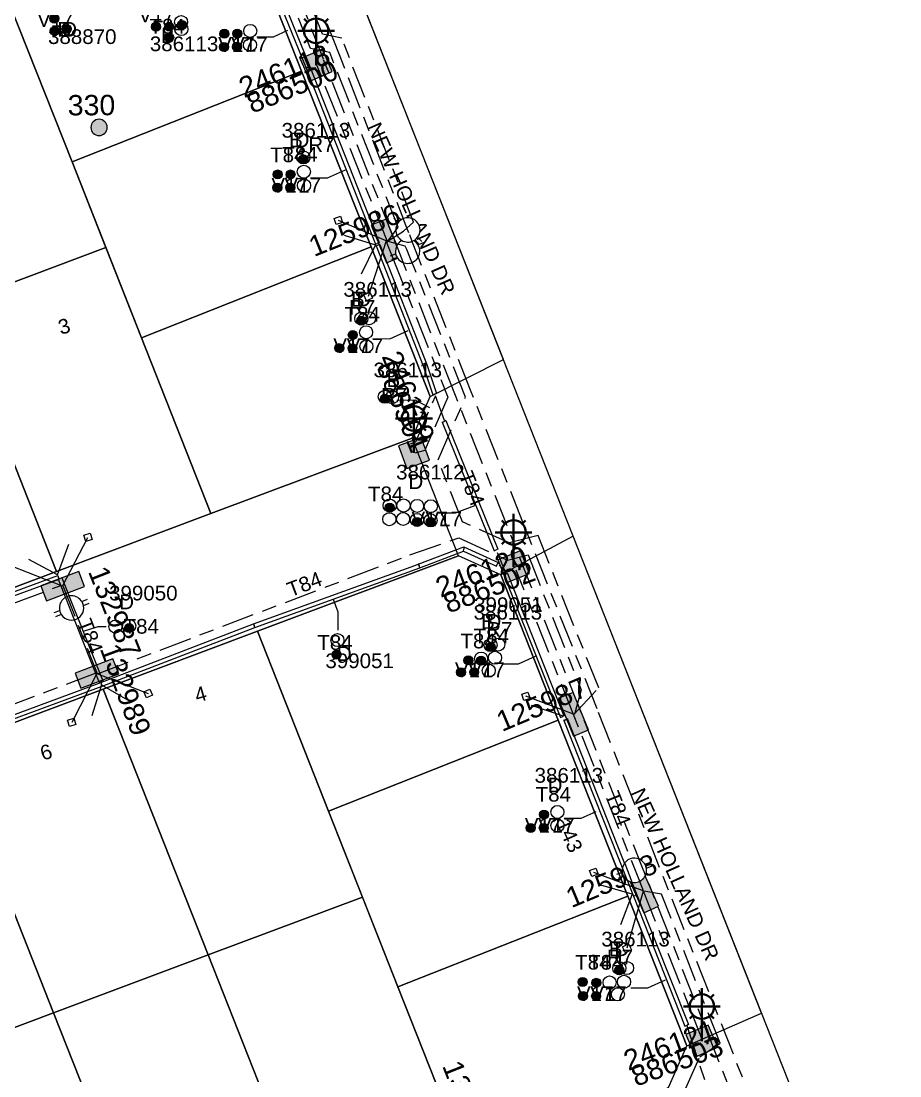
# Model space of a CAD drawing. Header units: metres. Extents: x 308616 to 310825, y 6264327 to 6267194.
# Drawn here: x 309778.8 to 309886.4, y 6266461.2 to 6266590.4 of the extents above; entities that cross this region are included whole.
import ezdxf
from ezdxf.enums import TextEntityAlignment as Align

# ---------------------------------------------------------------- set-up
doc = ezdxf.new("R2010")
doc.units = ezdxf.units.M
doc.linetypes.add('Cable Exist UG', pattern=[8.2, 4, -1.2, 1.8, -1.2])
doc.layers.get('0').update_dxf_attribs({"color": 6})
for name, color, linetype in [('_User Miscellaneous9', 7, 'Continuous'), ('Duct_SP_EXT', 7, 'Continuous'), ('Equip_LV_EXT', 7, 'Continuous'), ('Equip_SP_SL_EXT', 7, 'Continuous'), ('Mains_HV_EXT', 7, 'Continuous'), ('Mains_LV_EXT', 7, 'Continuous'), ('Mains_LV_SL_EXT', 7, 'Continuous'), ('Services_SP_EXT', 7, 'Continuous'), ('SupportsOH_SP_TR_HV_LV_SL_EXT', 7, 'Continuous'), ('SupportsUG_SP_LV_EXT', 7, 'Continuous'), ('SupportsUG_SP_LV_SL_EXT', 7, 'Continuous'), ('Trench_SP_EXT', 7, 'Continuous')]:
    doc.layers.add(name, color=color, linetype=linetype)
doc.layers.add('Cadastre Land Parcels_SP_EXT', color=7, linetype='Continuous', lineweight=5)
doc.layers.add('Cadastre Roads_SP_EXT', color=7, linetype='Continuous', lineweight=5)
doc.styles.add('COLUMN_LABEL', font='arial.ttf')
doc.styles.add('iecARIAL', font='arial.ttf', dxfattribs={"height": 2})
doc.styles.add('POLE_LABEL', font='arial.ttf')
doc.styles.get("Standard").update_dxf_attribs({"font": 'arial.ttf'})

# ---------------------------------------------------------------- blocks, each defined once
blk = doc.blocks.new('COLUMN_EXT')
blk.add_hatch(color=256).paths.add_polyline_path([(-1.49, 1.48), (-1.49, -1.49), (1.48, -1.49), (1.48, 1.48)])
blk.add_lwpolyline([(-1.49, -1.49), (1.48, -1.49), (1.48, 1.48), (-1.49, 1.48)], close=True)
for tag, height, style, flags, p in [('ASSET_NUM', 2.5, 'COLUMN_LABEL', 8, (2, 2)), ('STRUCTURE_PLANT_NUMBER', 0.2, 'POLE_LABEL', 9, (1.81, 0.03)), ('STREET_CODE', 0.2, 'COLUMN_LABEL', 9, (1.81, -0.2))]:
    blk.add_attdef(tag, text='', height=height, dxfattribs=dict(style=style, flags=flags)).set_placement(p, align=Align.MIDDLE_LEFT)
at = {"flags": 9}
for tag, p in [('COLUMN_TYPE', (1.81, -0.4)), ('OWNED_BY', (1.81, -0.6)), ('STATE', (1.81, -0.8)), ('USAGE', (1.81, -1)), ('LEGEND', (1.81, -1.2)), ('STREETNAME', (1.81, -1.6)), ('SUBURB', (1.81, -1.8)), ('LOCATION', (1.81, -1.4)), ('NOTES', (1.81, -2))]:
    blk.add_attdef(tag, text='', height=0.2, dxfattribs=at).set_placement(p, align=Align.MIDDLE_LEFT)
at = {"flags": 1}
blk.add_attdef('Z', (1.81, -2.35), '', height=0.2, dxfattribs=at)
blk = doc.blocks.new('PILLAR_EXT')
blk.add_hatch(color=256).paths.add_polyline_path([(-2.475, 0.99), (-2.475, -0.99), (2.475, -0.99), (2.475, 0.99)])
blk.add_lwpolyline([(-2.475, -0.99), (2.475, -0.99), (2.475, 0.99), (-2.475, 0.99)], close=True)
at = {"style": 'iecARIAL', "flags": 8}
blk.add_attdef('ASSET_NUM', (1.5, 3.5), '', height=2.5, dxfattribs=at)
for tag, p, flags in [('OWNED_BY', (0, -0.2), 9), ('STATE', (0, -0.4), 9), ('SUPPORT_TYPE', (0, -0.6), 9), ('USAGE', (0, -0.8), 9), ('LEGEND', (0, -1), 9), ('LOCATION', (0, -1.2), 9), ('NOTES', (0, -1.4), 9), ('STREETNAME', (0, -1.8), 9), ('SUBURB', (0, -2), 1), ('PARENT', (0, -1.6), 9)]:
    blk.add_attdef(tag, p, '', height=0.2, dxfattribs=dict(flags=flags))
blk = doc.blocks.new('DUCT_EXT')
blk.add_circle((0, 0.8), 0.8)
at = {"flags": 1}
blk.add_attdef('Z', (0, 0), '', height=0.2, dxfattribs=at)
at = {"flags": 9}
for tag, p in [('DUCT_CODE', (0, 0)), ('XSECT_TYPE', (0, -0.2)), ('STATE', (0, -0.6)), ('FB_REFERENCE', (0, -0.4)), ('NOTES', (0, -0.8))]:
    blk.add_attdef(tag, text='', height=0.2, dxfattribs=at).set_placement(p, align=Align.MIDDLE_LEFT)
blk = doc.blocks.new('SL_LANTERN_EXT')
at = {"lineweight": 40}
for p, q in [((0, 1.97), (0, 6.47)), ((-1.46, 5.68), (-1.06, 5.28)), ((1.46, 5.68), (1.06, 5.28)), ((-2.25, 4.22), (2.25, 4.22)), ((-1.46, 2.76), (-1.06, 3.16)), ((0, 0), (0, 2.72)), ((1.46, 2.76), (1.06, 3.16))]:
    blk.add_line(p, q, dxfattribs=at)
blk.add_circle((0, 4.22), 1.5, dxfattribs=at)
at = {"style": 'iecARIAL', "flags": 8}
blk.add_attdef('ASSET_NUM', (1.5, 1.5), '', height=2.5, dxfattribs=at)
for tag, p, height, flags in [('CONSTRUCTED_VOLTAGE', (0.98, -0.65), 0.2, 9), ('CONTROL_TYPE', (0.98, -0.85), 0.2, 9), ('LANTERN_PURPOSE', (0.98, -1.05), 0.2, 9), ('LANTERN_TYPE', (0.98, -1.25), 0.2, 9), ('NO_PHASES', (0.98, -1.45), 0.2, 9), ('LNUMBER', (2.18, -3.25), 2.5, 8), ('OPERATING_VOLTAGE', (0.98, -1.65), 0.2, 9), ('ORIENTATION', (0.98, -1.85), 0.2, 9), ('OWNED_BY', (0.98, -2.05), 0.2, 9), ('STATE', (0.98, -2.25), 0.2, 9), ('USAGE', (0.98, -2.45), 0.2, 9), ('CEXIST', (0.98, -2.65), 0.2, 9), ('CNEW', (0.98, -2.85), 0.2, 9), ('CNUMBER', (0.98, -3.05), 0.2, 9), ('CREMOVE', (0.98, -3.25), 0.2, 9), ('CREPLACE', (0.98, -3.45), 0.2, 9), ('LKINGHEIGHT', (0.98, -3.65), 0.2, 9), ('LBRACKET', (0.98, -3.85), 0.2, 9), ('LBRACKETVOCAB', (0.98, -4.05), 0.2, 9), ('LCATEGORY', (0.98, -4.25), 0.2, 9), ('LCHARGE1', (0.98, -4.45), 0.2, 9), ('LCHARGE1PERCENT', (0.98, -4.65), 0.2, 9), ('LCHARGE2', (0.98, -4.85), 0.2, 9), ('LCHARGE2PERCENT', (0.98, -5.05), 0.2, 9), ('LCHARGE3', (0.98, -5.25), 0.2, 9), ('LCHARGE3PERCENT', (0.98, -5.45), 0.2, 9), ('LEXIST', (0.98, -5.65), 0.2, 9), ('LLAMP', (0.98, -5.85), 0.2, 9), ('LLAMPVOCAB', (0.98, -6.05), 0.2, 9), ('LMAST', (0.98, -6.25), 0.2, 9), ('LMASTVOCAB', (0.98, -6.45), 0.2, 9), ('LNEW', (0.98, -6.65), 0.2, 9), ('LANTNUMBER', (0.98, -6.85), 0.2, 9), ('LOUTREACH', (0.98, -7.25), 0.2, 9), ('LOUTREACHVOCAB', (0.98, -7.45), 0.2, 9), ('LRATECODE', (0.98, -7.65), 0.2, 9), ('LREMOVE', (0.98, -7.85), 0.2, 9), ('LREPLACE', (0.98, -8.05), 0.2, 9), ('LTYPE', (0.98, -8.25), 0.2, 9), ('LTYPEVOCAB', (0.98, -8.45), 0.2, 9), ('LEGEND', (0.98, -8.65), 0.2, 9), ('LOCATION', (0.98, -8.85), 0.2, 9), ('NOTES', (0.98, -9.05), 0.2, 9), ('STREETNAME', (0.98, -9.25), 0.2, 9), ('SUBURB', (0.98, -9.45), 0.2, 1)]:
    blk.add_attdef(tag, p, '', height=height, dxfattribs=dict(flags=flags))
blk = doc.blocks.new('CCP_EXT')
at = {"flags": 9}
for tag, p in [('STATE', (0, -1.8)), ('LEGEND', (0, -1.4)), ('LIFE_SUPPORT', (0, -1.6)), ('NOTES', (0, -2))]:
    blk.add_attdef(tag, text='', height=0.2, dxfattribs=at).set_placement(p, align=Align.MIDDLE_LEFT)
blk.add_wipeout([(0, 0.57), (0.57, 0), (0, -0.57), (-0.57, 0)])
blk.add_lwpolyline([(-0.57, 0), (0, 0.57), (0.57, 0), (0, -0.57), (-0.57, 0)])
at = {"flags": 1}
blk.add_attdef('Z', (0, 0), '', height=0.2, dxfattribs=at)
at = {"flags": 9}
for tag, p in [('CCP_TYPE', (0, 0)), ('CONSTRUCTED_VOLTAGE', (0, -0.2)), ('OPERATING_VOLTAGE', (0, -0.6)), ('ORIENTATION', (0, -0.8)), ('OWNED_BY', (0, -1)), ('NO_PHASES', (0, -0.4)), ('USAGE', (0, -1.2))]:
    blk.add_attdef(tag, text='', height=0.2, dxfattribs=at).set_placement(p, align=Align.MIDDLE_LEFT)
blk = doc.blocks.new('POLE_EXT')
blk.add_hatch(color=256).paths.add_polyline_path([(-1, 0, 1), (1, 0, 1)])
blk.add_lwpolyline([(-1, 0, 1), (1, 0, 1)], format="xyb", close=True)
for tag, height, flags, p in [('pNumber', 2.5, 8, (-17.84, 2.07)), ('OWNED_BY', 0.2, 9, (1.35, -0.4)), ('SPECIAL_USE', 0.2, 9, (1.35, -0.8)), ('STATE', 0.2, 9, (1.35, -1)), ('PARENT', 0.2, 9, (1.35, -0.6)), ('USAGE', 0.2, 9, (1.35, -1.2)), ('cLV', 0.2, 9, (1.35, -1.4)), ('hDepth', 0.2, 9, (1.35, -1.6)), ('hDia', 0.2, 9, (1.35, -1.8)), ('cHV', 0.2, 9, (1.35, -2)), ('LBRACKET', 0.2, 9, (1.35, -2.2)), ('LExisting', 0.2, 9, (1.35, -2.4)), ('LANTNUMBER', 0.2, 9, (1.35, -2.6)), ('cLinedev', 0.2, 9, (1.35, -3.4)), ('pExisting', 0.2, 9, (1.35, -3.8)), ('LOther', 0.2, 9, (1.35, -2.8)), ('LRemove', 0.2, 9, (1.35, -3)), ('LEGEND', 0.2, 9, (1.35, -3.2)), ('LOCATION', 0.2, 9, (1.35, -3.6)), ('pFooting', 0.2, 9, (1.35, -4.4)), ('pNew', 0.2, 9, (1.35, -4.6)), ('pRelocate', 0.2, 9, (1.35, -5)), ('pRemove', 0.2, 9, (1.35, -5.2)), ('PFNUMBER', 0.2, 9, (1.35, -4)), ('NEWPFNUMBER', 0.2, 9, (1.35, -4.2)), ('pReplace', 0.2, 9, (1.35, -5.4)), ('pStay', 0.2, 9, (1.35, -5.6)), ('pType', 0.2, 9, (1.35, -5.8)), ('cspan', 0.2, 9, (1.35, -6)), ('STREETNAME', 0.2, 9, (1.35, -6.2)), ('SUBURB', 0.2, 9, (1.35, -6.4)), ('OPERATED_BY', 0.2, 9, (1.36, -7.01)), ('NOTES', 0.2, 9, (1.35, -6.6)), ('MAINTAINED_BY', 0.2, 9, (1.36, -6.81))]:
    blk.add_attdef(tag, text='', height=height, dxfattribs=dict(flags=flags)).set_placement(p, align=Align.MIDDLE_LEFT)
at = {"style": 'POLE_LABEL'}
for tag, height, flags, p in [('ASSET_NUM', 2.5, 8, (2, 2)), ('STRUCTURE_PLANT_NUMBER', 0.2, 9, (1.35, 0.03)), ('STREET_CODE', 0.2, 9, (1.35, -0.2))]:
    blk.add_attdef(tag, text='', height=height, dxfattribs=dict(at, flags=flags)).set_placement(p, align=Align.MIDDLE_LEFT)
at = {"flags": 1}
blk.add_attdef('Z', (1.35, -7.33), '', height=0.2, dxfattribs=at)
blk = doc.blocks.new('LV_UG_LINKS_OPEN_EXT')
for p, q in [((-0.25, 1.47), (-0.25, 2.22)), ((0.25, 1.47), (0.25, 2.22)), ((-0.25, -1.47), (-0.25, -2.22)), ((0.25, -1.47), (0.25, -2.22))]:
    blk.add_line(p, q)
at = {"flags": 9}
for tag, p in [('ACTUAL_STATUS', (0, 0)), ('CONSTRUCTED_VOLTAGE', (0, -0.2)), ('OPERATING_VOLTAGE', (0, -0.6)), ('ORIENTATION', (0, -0.8)), ('STATE', (0, -1)), ('SWITCH_TYPE', (0, -1.2)), ('NO_PHASES', (0, -0.4)), ('USAGE', (0, -1.4)), ('NOTES', (0, -1.6))]:
    blk.add_attdef(tag, text='', height=0.2, dxfattribs=at).set_placement(p, align=Align.MIDDLE_LEFT)
at = {"flags": 1}
blk.add_attdef('Z', (0, 0), '', height=0.2, dxfattribs=at)
blk.add_wipeout([(-0.25, 1.47), (-0.43, 1.43), (-0.61, 1.36), (-0.77, 1.28), (-0.93, 1.17), (-1.07, 1.05), (-1.19, 0.9), (-1.29, 0.75), (-1.38, 0.58), (-1.44, 0.4), (-1.48, 0.22), (-1.49, 0.03), (-1.49, -0.16), (-1.45, -0.34), (-1.4, -0.52), (-1.32, -0.69), (-1.23, -0.85), (-1.11, -1), (-0.98, -1.13), (-0.83, -1.24), (-0.66, -1.34), (-0.49, -1.41), (-0.31, -1.46), (-0.13, -1.49), (0.06, -1.49), (0.25, -1.47), (0.43, -1.43), (0.61, -1.36), (0.77, -1.28), (0.93, -1.17), (1.07, -1.05), (1.19, -0.9), (1.29, -0.75), (1.38, -0.58), (1.44, -0.4), (1.48, -0.22), (1.49, -0.03), (1.49, 0.16), (1.45, 0.34), (1.4, 0.52), (1.32, 0.69), (1.23, 0.85), (1.11, 1), (0.98, 1.13), (0.83, 1.24), (0.66, 1.34), (0.49, 1.41), (0.31, 1.46), (0.13, 1.49), (-0.06, 1.49)])
blk.add_lwpolyline([(0, -1.49, 1), (0, 1.49, 1)], format="xyb", close=True)
blk = doc.blocks.new('CABLE_LARGE_EXT')
h = blk.add_hatch(color=256)
edge = h.paths.add_edge_path()
edge.add_arc((0, 0.55), 0.55, 0, 360)
blk.add_circle((0, 0.55), 0.55)
at = {"flags": 1}
blk.add_attdef('Z', (0, 0), '', height=0.2, dxfattribs=at)
at = {"flags": 9}
for tag, p in [('COND_CODE', (0, 0)), ('STATE', (0, -0.4)), ('XSECT_SIZE', (0, -0.6)), ('FB_REFERENCE', (0, -0.2)), ('NOTES', (0, -0.8))]:
    blk.add_attdef(tag, text='', height=0.2, dxfattribs=at).set_placement(p, align=Align.MIDDLE_LEFT)

msp = doc.modelspace()

# ---------------------------------------------------------------- linework, layer by layer
at = {"layer": '_User Miscellaneous9'}
for p, q in [((309813.69, 6266584.68), (309813.92, 6266584.77)), ((309814.14, 6266584.86), (309813.92, 6266584.77)), ((309822.2, 6266563.11), (309822.42, 6266563.2)), ((309822.28, 6266562.89), (309822.5, 6266562.98)), ((309822.65, 6266563.29), (309822.42, 6266563.2)), ((309822.72, 6266563.06), (309822.5, 6266562.98)), ((309828.03, 6266548.22), (309828.25, 6266548.3)), ((309828.03, 6266548.22), (309829.21, 6266544.65)), ((309828.48, 6266548.38), (309828.25, 6266548.3)), ((309828.48, 6266548.38), (309829.67, 6266544.8)), ((309829.21, 6266544.65), (309829.44, 6266544.73)), ((309829.67, 6266544.8), (309829.44, 6266544.73)), ((309830.37, 6266541.31), (309830.59, 6266541.4)), ((309830.37, 6266541.31), (309836.74, 6266525.56)), ((309830.81, 6266541.49), (309830.59, 6266541.4)), ((309830.81, 6266541.49), (309837.18, 6266525.74)), ((309827.44, 6266523.92), (309833, 6266526.02)), ((309827.61, 6266523.47), (309832.99, 6266525.5)), ((309832.99, 6266525.5), (309833, 6266525.76)), ((309832.99, 6266525.5), (309837.01, 6266523.68)), ((309833, 6266526.02), (309837.21, 6266524.12)), ((309833, 6266526.02), (309833, 6266525.76)), ((309836.74, 6266525.56), (309836.96, 6266525.65)), ((309837.18, 6266525.74), (309836.96, 6266525.65)), ((309807.26, 6266516.61), (309827.45, 6266523.92)), ((309827.45, 6266523.92), (309827.44, 6266523.92)), ((309827.44, 6266523.92), (309827.53, 6266523.7)), ((309827.45, 6266523.92), (309827.53, 6266523.7)), ((309827.61, 6266523.47), (309827.53, 6266523.7)), ((309827.61, 6266523.47), (309827.53, 6266523.7)), ((309837.01, 6266523.68), (309837.11, 6266523.9)), ((309837.21, 6266524.12), (309837.11, 6266523.9)), ((309783.3, 6266522.51), (309783.38, 6266522.29)), ((309807.43, 6266516.16), (309827.61, 6266523.47)), ((309827.61, 6266523.47), (309827.61, 6266523.47)), ((309837.93, 6266522.59), (309838.15, 6266522.68)), ((309838.38, 6266522.77), (309838.15, 6266522.68)), ((309783.34, 6266522.07), (309783.56, 6266522.16)), ((309783.46, 6266522.06), (309783.38, 6266522.29)), ((309783.78, 6266522.25), (309783.56, 6266522.16)), ((309807.26, 6266516.61), (309807.35, 6266516.39)), ((309807.43, 6266516.16), (309807.35, 6266516.39)), ((309788.35, 6266509.43), (309788.57, 6266509.52)), ((309788.79, 6266509.61), (309788.57, 6266509.52)), ((309788.55, 6266509.41), (309788.63, 6266509.18)), ((309788.55, 6266509.41), (309788.63, 6266509.18)), ((309788.72, 6266508.96), (309788.63, 6266509.18)), ((309788.72, 6266508.96), (309788.63, 6266509.18)), ((309844.84, 6266505.15), (309845.06, 6266505.23)), ((309845.28, 6266505.32), (309845.06, 6266505.23)), ((309845.26, 6266504.81), (309845.49, 6266504.9)), ((309845.26, 6266504.81), (309845.28, 6266504.76)), ((309845.28, 6266504.76), (309845.5, 6266504.85)), ((309845.71, 6266504.98), (309845.49, 6266504.9)), ((309845.73, 6266504.93), (309845.5, 6266504.85)), ((309845.71, 6266504.98), (309845.73, 6266504.93)), ((309853.78, 6266483.24), (309854, 6266483.33)), ((309853.78, 6266483.24), (309854, 6266483.33)), ((309854.22, 6266483.42), (309854, 6266483.33)), ((309854.22, 6266483.42), (309854, 6266483.33)), ((309860.09, 6266467.35), (309860.31, 6266467.43)), ((309860.54, 6266467.52), (309860.31, 6266467.43))]:
    msp.add_line(p, q, dxfattribs=at)
for points in [[(309807.67, 6266588.48), (309809.7, 6266588.51), (309811.48, 6266589.32)], [(309814.24, 6266571.23), (309816.32, 6266571.24), (309818.54, 6266572.19)], [(309821.87, 6266551.57), (309823.96, 6266551.53), (309826.2, 6266552.52)], [(309824.79, 6266544), (309827.02, 6266544.03), (309828.8, 6266543.11)], [(309829.76, 6266530.19), (309832, 6266530.18), (309834.36, 6266531.08)], [(309817.62, 6266515.82), (309817.64, 6266518.03), (309817.07, 6266519.59)], [(309789.23, 6266516.23), (309788.18, 6266516.23), (309786.41, 6266515.65)], [(309837.65, 6266511.72), (309839.7, 6266511.72), (309841.79, 6266512.64)], [(309845.3, 6266492.81), (309847.39, 6266492.82), (309849.21, 6266493.62)], [(309853.46, 6266472.01), (309855.55, 6266472.02), (309857.73, 6266472.99)]]:
    msp.add_lwpolyline(points, dxfattribs=at)
at = {"layer": 'Cadastre Land Parcels_SP_EXT', "linetype": 'Continuous'}
for points in [[(309962.65, 6266450.3), (309890.29, 6266638), (309814.01, 6266609.37), (309887.9, 6266422.29), (309962.65, 6266450.3)], [(309813.15, 6266584.31), (309806.1, 6266602.13), (309800.88, 6266604.47), (309795.18, 6266602.34), (309776.32, 6266595.23), (309785.03, 6266573.18), (309813.15, 6266584.31)], [(309789.18, 6266562.68), (309785.03, 6266573.18), (309776.32, 6266595.23), (309757.41, 6266588.13), (309770.27, 6266555.58), (309789.18, 6266562.68)], [(309821.66, 6266562.77), (309813.15, 6266584.31), (309785.03, 6266573.18), (309793.54, 6266551.64), (309821.66, 6266562.77)], [(309802.04, 6266530.1), (309793.54, 6266551.64), (309789.18, 6266562.68), (309770.27, 6266555.58), (309783.14, 6266523.02), (309802.04, 6266530.1)], [(309826.67, 6266539.35), (309828.9, 6266544.46), (309821.66, 6266562.77), (309793.54, 6266551.64), (309802.04, 6266530.1), (309826.67, 6266539.35)], [(309783.14, 6266523.02), (309770.27, 6266555.58), (309751.36, 6266548.48), (309764.22, 6266515.92), (309783.14, 6266523.02)], [(309844.58, 6266504.79), (309837.54, 6266522.61), (309832.37, 6266524.94), (309807.74, 6266515.69), (309816.44, 6266493.66), (309844.58, 6266504.79)], [(309820.59, 6266483.14), (309816.44, 6266493.66), (309807.74, 6266515.69), (309788.83, 6266508.61), (309801.7, 6266476.06), (309820.59, 6266483.14)], [(309801.7, 6266476.06), (309788.83, 6266508.61), (309769.92, 6266501.51), (309782.78, 6266468.96), (309801.7, 6266476.06)], [(309853.09, 6266483.26), (309844.58, 6266504.79), (309816.44, 6266493.66), (309824.94, 6266472.13), (309853.09, 6266483.26)], [(309782.78, 6266468.96), (309769.92, 6266501.51), (309751, 6266494.41), (309763.87, 6266461.86), (309782.78, 6266468.96)], [(309833.45, 6266450.58), (309824.94, 6266472.13), (309820.59, 6266483.14), (309801.7, 6266476.06), (309814.56, 6266443.5), (309833.45, 6266450.58)], [(309858.06, 6266459.82), (309860.33, 6266464.94), (309853.09, 6266483.26), (309824.94, 6266472.13), (309833.45, 6266450.58), (309858.06, 6266459.82)], [(309814.56, 6266443.5), (309801.7, 6266476.06), (309782.78, 6266468.96), (309795.65, 6266436.4), (309814.56, 6266443.5)], [(309795.65, 6266436.4), (309782.78, 6266468.96), (309763.87, 6266461.86), (309776.73, 6266429.31), (309795.65, 6266436.4)]]:
    msp.add_lwpolyline(points, close=True, dxfattribs=at)
at = {"layer": 'Duct_SP_EXT'}
for p, q in [((309806.36, 6266602.83), (309813.69, 6266584.68)), ((309806.73, 6266603.2), (309814.14, 6266584.86)), ((309813.69, 6266584.68), (309813.92, 6266584.77)), ((309814.14, 6266584.86), (309813.92, 6266584.77))]:
    msp.add_line(p, q, dxfattribs=at)
at = {"layer": 'Trench_SP_EXT', "linetype": 'Cable Exist UG'}
for points in [[(309822.22, 6266562.99), (309818.31, 6266564.19)], [(309822.2, 6266563.02), (309820.19, 6266558.88)], [(309826.47, 6266538.64), (309827.12, 6266538.88), (309829.53, 6266544.49)], [(309829.49, 6266544.56), (309830.59, 6266541.56)], [(309783.25, 6266522.6), (309784.82, 6266526.78)], [(309837.09, 6266525.35), (309838.08, 6266522.96)], [(309783.25, 6266522.6), (309779.08, 6266524.83)], [(309837.36, 6266523.84), (309837.87, 6266523.1)], [(309788.66, 6266509.14), (309787.22, 6266504.65)], [(309788.66, 6266509.14), (309792.7, 6266506.79)], [(309853.65, 6266483.48), (309849.64, 6266484.65)], [(309853.65, 6266483.48), (309851.9, 6266478.99)], [(309860.31, 6266467.43), (309862.57, 6266460.55)]]:
    msp.add_lwpolyline(points, dxfattribs=at)

# ---------------------------------------------------------------- block references
at = {"layer": '_User Miscellaneous9'}
for name, p, rotation in [('CABLE_LARGE_EXT', (309782.32, 6266590.74), 269.8133694537188), ('CABLE_LARGE_EXT', (309782.37, 6266589.22), 269.8133694537188), ('DUCT_EXT', (309783.82, 6266589.47), 269.8133694537188), ('CABLE_LARGE_EXT', (309783.82, 6266589.47), 269.8133694537188), ('CABLE_LARGE_EXT', (309794.77, 6266589.74), 269.8133694537188), ('CABLE_LARGE_EXT', (309796.38, 6266589.75), 269.8133694537188), ('CABLE_LARGE_EXT', (309797.94, 6266589.95), 269.8133694537188), ('CABLE_LARGE_EXT', (309796.38, 6266588.43), 269.8133694537188), ('DUCT_EXT', (309816.73, 6266514.61), 269.9999999999998), ('CABLE_LARGE_EXT', (309816.87, 6266512.83), 269.2747756941866)]:
    msp.add_blockref(name, p, dxfattribs=dict(at, rotation=rotation))
for name, p in [('DUCT_EXT', (309798.39, 6266589.5)), ('DUCT_EXT', (309798.42, 6266588.65)), ('DUCT_EXT', (309806.86, 6266588.42)), ('CABLE_LARGE_EXT', (309803.69, 6266588.32)), ('CABLE_LARGE_EXT', (309805.26, 6266588.35)), ('DUCT_EXT', (309806.83, 6266586.7)), ('CABLE_LARGE_EXT', (309803.64, 6266586.71)), ('CABLE_LARGE_EXT', (309805.22, 6266586.73)), ('DUCT_EXT', (309813.37, 6266572.93)), ('DUCT_EXT', (309813.42, 6266571.18)), ('CABLE_LARGE_EXT', (309813.37, 6266572.93)), ('CABLE_LARGE_EXT', (309810.21, 6266571.09)), ('CABLE_LARGE_EXT', (309811.79, 6266571.09)), ('CABLE_LARGE_EXT', (309810.17, 6266569.48)), ('CABLE_LARGE_EXT', (309811.76, 6266569.49)), ('DUCT_EXT', (309813.44, 6266569.5)), ('DUCT_EXT', (309820.46, 6266553.19)), ('DUCT_EXT', (309821.41, 6266553.23)), ('CABLE_LARGE_EXT', (309820.46, 6266553.19)), ('CABLE_LARGE_EXT', (309819.42, 6266551.43)), ('DUCT_EXT', (309821.04, 6266551.52)), ('CABLE_LARGE_EXT', (309817.76, 6266549.82)), ('CABLE_LARGE_EXT', (309819.38, 6266549.81)), ('DUCT_EXT', (309821.08, 6266549.79)), ('DUCT_EXT', (309823.34, 6266543.62)), ('CABLE_LARGE_EXT', (309823.34, 6266543.62)), ('DUCT_EXT', (309824.23, 6266543.56)), ('DUCT_EXT', (309823.93, 6266530.29)), ('DUCT_EXT', (309825.63, 6266530.3)), ('DUCT_EXT', (309827.29, 6266530.25)), ('DUCT_EXT', (309828.97, 6266530.2)), ('DUCT_EXT', (309823.89, 6266528.62)), ('CABLE_LARGE_EXT', (309823.93, 6266530.29)), ('DUCT_EXT', (309825.58, 6266528.65)), ('DUCT_EXT', (309827.28, 6266528.53)), ('CABLE_LARGE_EXT', (309827.28, 6266528.53)), ('DUCT_EXT', (309828.95, 6266528.48)), ('CABLE_LARGE_EXT', (309828.96, 6266528.53)), ('DUCT_EXT', (309790.34, 6266515.47)), ('DUCT_EXT', (309792.03, 6266515.55)), ('CABLE_LARGE_EXT', (309792.03, 6266515.55)), ('DUCT_EXT', (309836.29, 6266513.2)), ('DUCT_EXT', (309837.23, 6266513.27)), ('CABLE_LARGE_EXT', (309836.29, 6266513.2)), ('CABLE_LARGE_EXT', (309833.57, 6266511.57)), ('DUCT_EXT', (309835.13, 6266511.55)), ('CABLE_LARGE_EXT', (309835.13, 6266511.55)), ('DUCT_EXT', (309836.83, 6266511.65)), ('CABLE_LARGE_EXT', (309832.66, 6266510.12)), ('CABLE_LARGE_EXT', (309834.28, 6266510.13)), ('DUCT_EXT', (309836.07, 6266510.07)), ('DUCT_EXT', (309844.47, 6266492.76)), ('CABLE_LARGE_EXT', (309842.83, 6266492.7)), ('DUCT_EXT', (309844.49, 6266491.09)), ('CABLE_LARGE_EXT', (309841.21, 6266491.06)), ('CABLE_LARGE_EXT', (309842.81, 6266491.07)), ('DUCT_EXT', (309852.06, 6266473.62)), ('CABLE_LARGE_EXT', (309852.06, 6266473.62)), ('DUCT_EXT', (309853.01, 6266473.65)), ('CABLE_LARGE_EXT', (309847.57, 6266472.2)), ('DUCT_EXT', (309850.87, 6266471.88)), ('DUCT_EXT', (309852.63, 6266471.96)), ('CABLE_LARGE_EXT', (309849.24, 6266472.09)), ('DUCT_EXT', (309851.88, 6266470.43)), ('CABLE_LARGE_EXT', (309847.61, 6266470.46)), ('CABLE_LARGE_EXT', (309849.22, 6266470.46))]:
    msp.add_blockref(name, p, dxfattribs=at)
at = {"layer": 'Equip_SP_SL_EXT'}
ref = msp.add_blockref('SL_LANTERN_EXT', (309814.93, 6266585.02), dxfattribs=at)
ref.add_attrib('ASSET_NUM', '246118', dxfattribs={"layer": '0', "height": 2.5, "rotation": 22.1366, "style": 'iecARIAL'}).set_placement((309816.43, 6266586.52), align=Align.MIDDLE_RIGHT)
ref = msp.add_blockref('SL_LANTERN_EXT', (309826.91, 6266537.53), dxfattribs=at)
ref.add_attrib('ASSET_NUM', '246119', dxfattribs={"layer": '0', "height": 2.5, "rotation": 291.788, "style": 'iecARIAL'}).set_placement((309828.41, 6266539.03), align=Align.MIDDLE_RIGHT)
ref = msp.add_blockref('SL_LANTERN_EXT', (309839.11, 6266523.59), dxfattribs=at)
ref.add_attrib('ASSET_NUM', '246120', dxfattribs={"layer": '0', "height": 2.5, "rotation": 20.9186, "style": 'iecARIAL'}).set_placement((309840.61, 6266525.09), align=Align.MIDDLE_RIGHT)
ref = msp.add_blockref('SL_LANTERN_EXT', (309862.17, 6266465.51), dxfattribs=at)
ref.add_attrib('ASSET_NUM', '246121', dxfattribs={"layer": '0', "height": 2.5, "rotation": 20.1565, "style": 'iecARIAL'}).set_placement((309863.67, 6266467.01), align=Align.MIDDLE_RIGHT)
at = {"layer": 'SupportsOH_SP_TR_HV_LV_SL_EXT'}
ref = msp.add_blockref('POLE_EXT', (309788.34, 6266577.4), dxfattribs=at)
ref.add_attrib('ASSET_NUM', '330', dxfattribs={"layer": '0', "height": 2.5, "rotation": 0.3083, "style": 'POLE_LABEL'}).set_placement((309790.34, 6266578.15), align=Align.BOTTOM_RIGHT)
at = {"layer": 'SupportsUG_SP_LV_EXT'}
ref = msp.add_blockref('PILLAR_EXT', (309823.52, 6266563.5), dxfattribs=dict(at, rotation=111.9709705454381))
ref.add_attrib('ASSET_NUM', '125986', dxfattribs={"layer": '0', "height": 2.5, "rotation": 21.7751, "style": 'iecARIAL'}).set_placement((309825.02, 6266567), align=Align.MIDDLE_RIGHT)
ref = msp.add_blockref('PILLAR_EXT', (309783.88, 6266521.22), dxfattribs=dict(at, rotation=20.58637770092908))
ref.add_attrib('ASSET_NUM', '132987', dxfattribs={"layer": '0', "height": 2.5, "rotation": 291.6172, "style": 'iecARIAL'}).set_placement((309792.42, 6266512.65), align=Align.MIDDLE_RIGHT)
ref = msp.add_blockref('PILLAR_EXT', (309788.08, 6266510.52), dxfattribs=dict(at, rotation=200.772338908577))
ref.add_attrib('ASSET_NUM', '132989', dxfattribs={"layer": '0', "height": 2.5, "rotation": 290.3015, "style": 'iecARIAL'}).set_placement((309789.58, 6266514.02), align=Align.MIDDLE_LEFT)
ref = msp.add_blockref('PILLAR_EXT', (309846.43, 6266505.53), dxfattribs=dict(at, rotation=111.9150700931249))
ref.add_attrib('ASSET_NUM', '125987', dxfattribs={"layer": '0', "height": 2.5, "rotation": 22.9064, "style": 'iecARIAL'}).set_placement((309847.93, 6266509.03), align=Align.MIDDLE_RIGHT)
ref = msp.add_blockref('PILLAR_EXT', (309854.96, 6266483.89), dxfattribs=dict(at, rotation=113.7515832486813))
ref.add_attrib('ASSET_NUM', '125988', dxfattribs={"layer": '0', "height": 2.5, "rotation": 22.5697, "style": 'iecARIAL'}).set_placement((309856.46, 6266487.39), align=Align.MIDDLE_RIGHT)
ref = msp.add_blockref('PILLAR_EXT', (309834.3, 6266448.62), dxfattribs=dict(at, rotation=20.23940431201274))
ref.add_attrib('ASSET_NUM', '132993', dxfattribs={"layer": '0', "height": 2.5, "rotation": 291.717, "style": 'iecARIAL'}).set_placement((309835.8, 6266452.12), align=Align.MIDDLE_RIGHT)
at = {"layer": 'SupportsUG_SP_LV_SL_EXT'}
ref = msp.add_blockref('COLUMN_EXT', (309814.93, 6266585.02), dxfattribs=dict(at, rotation=203.7636777089519))
ref.add_attrib('ASSET_NUM', '886500', dxfattribs={"layer": '0', "height": 2.5, "rotation": 22.1366, "style": 'COLUMN_LABEL'}).set_placement((309816.93, 6266585.77), align=Align.TOP_RIGHT)
ref = msp.add_blockref('COLUMN_EXT', (309826.91, 6266537.53), dxfattribs=dict(at, rotation=110.6573429755792))
ref.add_attrib('ASSET_NUM', '886501', dxfattribs={"layer": '0', "height": 2.5, "rotation": 291.788, "style": 'COLUMN_LABEL'}).set_placement((309828.91, 6266538.28), align=Align.TOP_RIGHT)
ref = msp.add_blockref('COLUMN_EXT', (309839.11, 6266523.59), dxfattribs=dict(at, rotation=201.7706028340725))
ref.add_attrib('ASSET_NUM', '886502', dxfattribs={"layer": '0', "height": 2.5, "rotation": 20.9186, "style": 'COLUMN_LABEL'}).set_placement((309841.11, 6266524.34), align=Align.TOP_RIGHT)
ref = msp.add_blockref('COLUMN_EXT', (309862.17, 6266465.51), dxfattribs=dict(at, rotation=203.3336413136841))
ref.add_attrib('ASSET_NUM', '886503', dxfattribs={"layer": '0', "height": 2.5, "rotation": 20.1565, "style": 'COLUMN_LABEL'}).set_placement((309864.17, 6266466.26), align=Align.TOP_RIGHT)

# ---------------------------------------------------------------- texts
at = {"layer": '_User Miscellaneous9'}
for s, p in [('V17', (309780.76, 6266589.71)), ('V17', (309793.16, 6266590.27)), ('B', (309783.24, 6266588.52)), ('D', (309783.83, 6266588.52)), ('T84', (309794.51, 6266588.9)), ('B', (309795.94, 6266587.75)), ('388870', (309782.09, 6266587.62)), ('386113', (309794.56, 6266586.74)), ('V17', (309802.93, 6266586.66)), ('V17', (309804.51, 6266586.67)), ('386113', (309810.7, 6266576.15)), ('B', (309811.62, 6266574.98)), ('D', (309812.28, 6266574.96)), ('R7', (309813.97, 6266574.38)), ('T84', (309809.29, 6266573.14)), ('T84', (309810.77, 6266573.22)), ('V17', (309809.45, 6266569.42)), ('V17', (309811.05, 6266569.43)), ('386113', (309818.26, 6266556.67)), ('B', (309819.2, 6266555.47)), ('D', (309819.84, 6266555.48)), ('V17', (309817.03, 6266549.77)), ('V17', (309818.66, 6266549.76)), ('386113', (309821.96, 6266546.8)), ('B', (309823.55, 6266545.62)), ('R7', (309822.88, 6266543.7)), ('386112', (309824.72, 6266534.29)), ('D', (309826.23, 6266533.11)), ('T84', (309821.28, 6266531.62)), ('V17', (309826.6, 6266528.54)), ('V17', (309828.31, 6266528.56)), ('399050', (309789.57, 6266519.47)), ('D', (309790.81, 6266518.39)), ('399051', (309834.28, 6266518.05)), ('386113', (309834.21, 6266517.12)), ('T84', (309791.34, 6266515.4)), ('B', (309835.12, 6266516)), ('D', (309835.78, 6266515.99)), ('T84', (309834.21, 6266514.22)), ('R7', (309835.76, 6266515.02)), ('T84', (309815.07, 6266513.42)), ('T84', (309832.6, 6266513.6)), ('D', (309817.47, 6266512.05)), ('399051', (309816.06, 6266511.18)), ('V17', (309831.93, 6266510.07)), ('V17', (309833.56, 6266510.07)), ('386113', (309841.68, 6266497.15)), ('T84', (309841.81, 6266494.83)), ('D', (309843.27, 6266495.96)), ('V17', (309840.49, 6266491.01)), ('V17', (309842.1, 6266491.02)), ('386113', (309849.85, 6266477.09)), ('B', (309850.78, 6266475.9)), ('D', (309851.44, 6266475.9)), ('T84', (309846.64, 6266474.26)), ('V17', (309846.88, 6266470.4)), ('V17', (309848.5, 6266470.41))]:
    msp.add_text(s, height=1.8, dxfattribs=at).set_placement(p)
msp.add_text('T84', height=1.8, rotation=20.6979, dxfattribs=at).set_placement((309811.78, 6266519.86))
at = {"layer": 'Cadastre Land Parcels_SP_EXT'}
for s, rotation, p in [('3', 16.3958, (309783.65, 6266551.99)), ('4', 16.3994, (309800.35, 6266506.93)), ('6', 16.424, (309781.44, 6266499.84)), ('143', 294.02, (309844.28, 6266492.23))]:
    msp.add_text(s, height=1.8, rotation=rotation, dxfattribs=at).set_placement(p)
at = {"layer": 'Mains_LV_EXT'}
for rotation, p in [(291.8206, (309832.36, 6266534.85)), (291.9313, (309850.26, 6266495.66))]:
    msp.add_text('T84', height=1.8, rotation=rotation, dxfattribs=at).set_placement(p)

# ---------------------------------------------------------------- next in the draw order: block references
at = {"layer": 'Services_SP_EXT'}
for p, rotation in [((309817.65, 6266566.01), 333.9709704131322), ((309821.3, 6266556.7), 69.97097044662424), ((309786.98, 6266527.19), 242.586377468204), ((309794.35, 6266508.08), 158.7723387220024), ((309840.62, 6266507.73), 333.9150701385342), ((309785, 6266504.53), 62.77233894619841), ((309848.93, 6266486.16), 335.7515836702718), ((309852.99, 6266476.87), 71.75158321159385)]:
    msp.add_blockref('CCP_EXT', p, dxfattribs=dict(at, rotation=rotation))

# ---------------------------------------------------------------- next in the draw order: block references
for p, rotation in [((309817.65, 6266566.01), 333.9709704131322), ((309821.3, 6266556.7), 69.97097044662424), ((309786.98, 6266527.19), 242.586377468204), ((309794.35, 6266508.08), 158.7723387220024), ((309840.62, 6266507.73), 333.9150701385342), ((309785, 6266504.53), 62.77233894619841), ((309848.93, 6266486.16), 335.7515836702718), ((309852.99, 6266476.87), 71.75158321159385)]:
    msp.add_blockref('CCP_EXT', p, dxfattribs=dict(at, rotation=rotation))

# ---------------------------------------------------------------- next in the draw order: linework, layer by layer
at = {"layer": '_User Miscellaneous9'}
for p, q in [((309813.69, 6266584.68), (309822.2, 6266563.11)), ((309814.14, 6266584.86), (309822.65, 6266563.29)), ((309837.93, 6266522.59), (309844.84, 6266505.15)), ((309838.38, 6266522.77), (309845.28, 6266505.32)), ((309788.55, 6266509.41), (309807.26, 6266516.61)), ((309788.72, 6266508.96), (309807.43, 6266516.16)), ((309750.58, 6266495.4), (309788.55, 6266509.41)), ((309750.75, 6266494.95), (309788.72, 6266508.96)), ((309853.78, 6266483.24), (309860.09, 6266467.35)), ((309854.22, 6266483.42), (309860.54, 6266467.52))]:
    msp.add_line(p, q, dxfattribs=at)
at = {"layer": 'Cadastre Roads_SP_EXT', "linetype": 'Continuous'}
for points in [[(309837.86, 6266548.98), (309814, 6266609.37), (309800.88, 6266604.47), (309806.1, 6266602.13), (309813.15, 6266584.31), (309821.66, 6266562.77), (309828.9, 6266544.46), (309837.86, 6266548.98)], [(309675.43, 6266466.05), (309694.32, 6266473.14), (309713.22, 6266480.23), (309732.11, 6266487.32), (309751, 6266494.41), (309769.92, 6266501.51), (309788.83, 6266508.61), (309807.74, 6266515.69), (309832.37, 6266524.94), (309826.67, 6266539.35), (309802.04, 6266530.1), (309783.14, 6266523.02), (309764.22, 6266515.92), (309745.31, 6266508.82), (309726.41, 6266501.74), (309707.52, 6266494.65), (309688.63, 6266487.56), (309669.73, 6266480.47), (309650.79, 6266473.36), (309656.49, 6266458.94), (309675.43, 6266466.05)], [(309869.48, 6266468.94), (309846.4, 6266527.35), (309837.54, 6266522.61), (309844.58, 6266504.79), (309853.09, 6266483.26), (309860.33, 6266464.94), (309869.48, 6266468.94)]]:
    msp.add_lwpolyline(points, close=True, dxfattribs=at)
at = {"layer": 'Mains_LV_EXT', "linetype": 'Cable Exist UG'}
msp.add_lwpolyline([(309788.06, 6266510.59), (309750.47, 6266496.38)], dxfattribs=at)
at = {"layer": 'Mains_LV_SL_EXT', "linetype": 'Cable Exist UG'}
msp.add_lwpolyline([(309846.45, 6266505.49), (309839.43, 6266523.17)], dxfattribs=at)
at = {"layer": 'Services_SP_EXT'}
for points in [[(309788.08, 6266510.52), (309785, 6266504.53)], [(309788.08, 6266510.52), (309794.35, 6266508.08)], [(309846.43, 6266505.53), (309840.62, 6266507.73)]]:
    msp.add_lwpolyline(points, dxfattribs=at)
at = {"layer": 'Trench_SP_EXT', "linetype": 'Cable Exist UG'}
msp.add_lwpolyline([(309845.1, 6266505.32), (309841.05, 6266506.68)], dxfattribs=at)

# ---------------------------------------------------------------- next in the draw order: texts
at = {"layer": '_User Miscellaneous9'}
for s, p in [('R7', (309818.95, 6266554.45)), ('T84', (309818.4, 6266553.62)), ('T84', (309848.23, 6266474.25)), ('R7', (309850.53, 6266474.91))]:
    msp.add_text(s, height=1.8, dxfattribs=at).set_placement(p)
at = {"layer": 'Cadastre Roads_SP_EXT'}
for rotation, p in [(294.0251, (309821.12, 6266577.5)), (294.0083, (309853.44, 6266495.97))]:
    msp.add_text('NEW HOLLAND DR', height=1.8, rotation=rotation, dxfattribs=at).set_placement(p)

# ---------------------------------------------------------------- next in the draw order: block references
at = {"layer": 'Equip_LV_EXT'}
for p, rotation in [((309826.13, 6266562.24), 111.9709705454381), ((309784.97, 6266518.54), 112.1352303824513), ((309853.9, 6266486.42), 290.0530871486226)]:
    msp.add_blockref('LV_UG_LINKS_OPEN_EXT', p, dxfattribs=dict(at, rotation=rotation))

# ---------------------------------------------------------------- next in the draw order: linework, layer by layer
at = {"layer": '_User Miscellaneous9'}
for p, q in [((309764.21, 6266515.51), (309783.3, 6266522.51)), ((309764.37, 6266515.06), (309783.46, 6266522.06)), ((309783.34, 6266522.07), (309788.35, 6266509.43)), ((309783.78, 6266522.25), (309788.79, 6266509.61)), ((309845.28, 6266504.76), (309853.78, 6266483.24)), ((309845.73, 6266504.93), (309854.22, 6266483.42))]:
    msp.add_line(p, q, dxfattribs=at)
at = {"layer": 'Mains_LV_EXT', "linetype": 'Cable Exist UG'}
for points in [[(309788.17, 6266510.48), (309826.42, 6266525.05), (309826.42, 6266525.05), (309832.39, 6266527.12), (309838.38, 6266524.42), (309840.88, 6266525.04), (309840.88, 6266525.04), (309847.38, 6266508.54), (309846.56, 6266505.55)], [(309746.21, 6266507.24), (309750, 6266506.37), (309750, 6266506.37), (309765.65, 6266512.25), (309769.09, 6266513.53), (309770.1, 6266516.21), (309770.1, 6266516.21), (309783.78, 6266521.35)], [(309783.91, 6266521.27), (309788.1, 6266510.51)], [(309855.03, 6266483.89), (309846.45, 6266505.49)], [(309880.68, 6266429.76), (309873.63, 6266447.59), (309873.63, 6266447.59), (309864.02, 6266451.91), (309863.47, 6266451.71), (309860.21, 6266459.74), (309861.92, 6266463.59), (309864.4, 6266465.23), (309864.4, 6266465.23), (309857.24, 6266483.48), (309855.04, 6266483.87)]]:
    msp.add_lwpolyline(points, dxfattribs=at)
at = {"layer": 'Mains_LV_SL_EXT', "linetype": 'Cable Exist UG'}
msp.add_lwpolyline([(309854.97, 6266483.91), (309862.08, 6266465.95), (309862.16, 6266465.48)], dxfattribs=at)
at = {"layer": 'Services_SP_EXT'}
for points in [[(309783.88, 6266521.22), (309786.98, 6266527.19)], [(309783.88, 6266521.22), (309777.62, 6266523.68)], [(309854.96, 6266483.89), (309848.93, 6266486.16)], [(309854.97, 6266483.87), (309852.99, 6266476.87)]]:
    msp.add_lwpolyline(points, dxfattribs=at)

# ---------------------------------------------------------------- next in the draw order: block references
at = {"layer": 'Equip_LV_EXT', "rotation": 43.75099870260943}
msp.add_blockref('LV_UG_LINKS_OPEN_EXT', (309826.16, 6266564.85), dxfattribs=at)

# ---------------------------------------------------------------- next in the draw order: texts
at = {"layer": '_User Miscellaneous9'}
msp.add_text('T84', height=1.8, rotation=291.2679, dxfattribs=at).set_placement((309785.65, 6266516.79))

# ---------------------------------------------------------------- next in the draw order: linework, layer by layer
for p, q in [((309822.28, 6266562.89), (309828.03, 6266548.22)), ((309822.72, 6266563.06), (309828.48, 6266548.38))]:
    msp.add_line(p, q, dxfattribs=at)
at = {"layer": '_User Miscellaneous9', "linetype": 'Cable Exist UG'}
msp.add_lwpolyline([(309823.61, 6266563.36), (309824.97, 6266565.17), (309824.97, 6266565.17), (309816.59, 6266586.59), (309814.25, 6266587.07), (309814.25, 6266587.07), (309807.67, 6266603.62), (309802.26, 6266606.03), (309801.21, 6266608.83), (309776.16, 6266599.44), (309775.33, 6266597.12)], dxfattribs=at)
at = {"layer": 'Mains_HV_EXT', "linetype": 'Cable Exist UG'}
for points in [[(309886.89, 6266408.96), (309886.06, 6266412.36), (309884.69, 6266416.47), (309882.84, 6266421.23), (309881.07, 6266425.75), (309849.33, 6266506.21), (309833.84, 6266545.24), (309826.29, 6266564.48), (309817.78, 6266586.3), (309810.47, 6266605.06)], [(309888.41, 6266355.78), (309884.94, 6266362.98), (309874.77, 6266366.66), (309877.34, 6266367.91), (309877.34, 6266367.91), (309882.96, 6266383.51), (309884.47, 6266388.42), (309884.93, 6266390.44), (309885.7, 6266395.32), (309885.9, 6266398.85), (309885.81, 6266402.16), (309885.49, 6266405.34), (309884.91, 6266408.66), (309884.05, 6266412.12), (309882.72, 6266416.14), (309880.93, 6266420.68), (309879.35, 6266424.8), (309847.4, 6266505.73), (309831.98, 6266544.56), (309824.41, 6266563.9), (309815.82, 6266585.75), (309815.82, 6266585.75), (309808.89, 6266603.67)]]:
    msp.add_lwpolyline(points, dxfattribs=at)
at = {"layer": 'Mains_LV_EXT', "linetype": 'Cable Exist UG'}
for points in [[(309823.54, 6266563.4), (309825.62, 6266564.68), (309825.62, 6266564.68), (309826.87, 6266565.8), (309818.06, 6266588.32), (309815.7, 6266588.84), (309809.22, 6266605.12), (309809.22, 6266605.12), (309806.78, 6266606.21), (309805.79, 6266609.46)], [(309846.5, 6266505.51), (309849.54, 6266508.76), (309849.54, 6266508.76), (309842.1, 6266527.41), (309838.57, 6266526.53), (309832.85, 6266529.11), (309832.85, 6266529.11), (309829.87, 6266536.69), (309833.23, 6266544.38), (309833.23, 6266544.38), (309826.04, 6266562.46), (309825.85, 6266562.84), (309823.48, 6266563.52)]]:
    msp.add_lwpolyline(points, dxfattribs=at)
at = {"layer": 'Mains_LV_SL_EXT', "linetype": 'Cable Exist UG'}
for points in [[(309823.63, 6266563.5), (309814.94, 6266585.22)], [(309823.51, 6266563.43), (309824.17, 6266561.8), (309824.17, 6266561.8), (309831.05, 6266544.36), (309828.22, 6266537.84), (309827.02, 6266537.52)]]:
    msp.add_lwpolyline(points, dxfattribs=at)
at = {"layer": 'Services_SP_EXT'}
for points in [[(309823.52, 6266563.5), (309817.65, 6266566.01)], [(309823.52, 6266563.5), (309821.3, 6266556.7)]]:
    msp.add_lwpolyline(points, dxfattribs=at)

doc.saveas('drawing.dxf')
